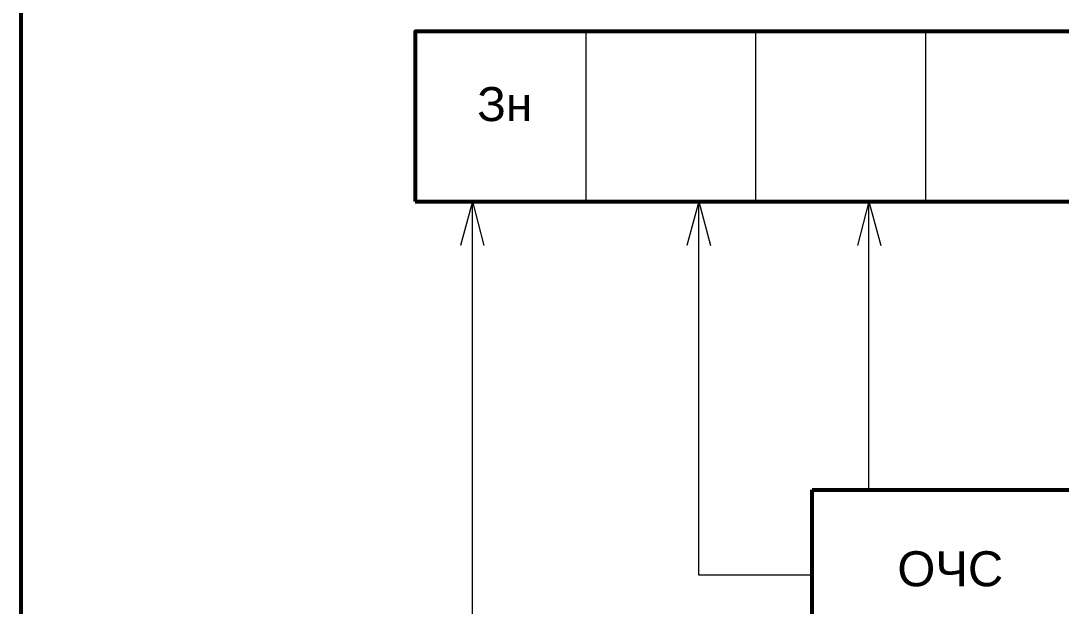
# Model space of a CAD drawing. Header units: millimetres. Extents: x 20 to 415, y 1 to 292.
# Drawn here: x 19.9 to 111.7, y 198.1 to 249.8 of the extents above; entities that cross this region are included whole.
import ezdxf

# ---------------------------------------------------------------- set-up
doc = ezdxf.new("R2010")
doc.units = ezdxf.units.MM
doc.header["$MEASUREMENT"] = 0
doc.layers.get('0').update_dxf_attribs({"linetype": 'CONTINUOUS'})
doc.styles.add('Arial$001', font='arial.ttf', dxfattribs={"height": 3.801168})

msp = doc.modelspace()

# ---------------------------------------------------------------- linework, layer by layer
at = {"color": 0, "linetype": 'Continuous', "lineweight": 53, "true_color": 0x000007}
for points in [[(19.872, 4.865), (415.082, 4.865), (415.082, 291.96), (19.872, 291.96)], [(54.686, 233.85), (254.83, 233.85), (254.83, 248.84), (54.686, 248.84)], [(89.714, 208.385), (114.749, 208.385), (114.749, 193.361), (89.714, 193.361)]]:
    msp.add_lwpolyline(points, close=True, dxfattribs=at)
at = {"color": 0, "linetype": 'Continuous', "lineweight": 20, "true_color": 0x000007}
for points in [[(69.726, 248.84), (69.726, 233.85), (69.726, 233.85)], [(69.726, 248.84), (84.717, 248.84), (84.717, 233.85)], [(254.83, 248.84), (74.723, 248.84), (89.714, 248.84)], [(84.717, 248.84), (99.708, 248.84), (99.708, 233.85)], [(254.83, 233.85), (54.686, 233.85), (54.686, 233.85)], [(54.686, 133.33), (59.732, 133.33), (59.732, 233.85), (60.742, 229.945)], [(59.732, 233.85), (58.673, 229.945), (58.673, 229.945)], [(79.72, 233.85), (78.661, 229.945), (78.661, 229.945)], [(89.714, 200.856), (79.72, 200.856), (79.72, 233.85), (80.746, 229.945)], [(94.711, 233.85), (93.702, 229.945), (93.702, 229.945)], [(94.711, 208.385), (94.711, 233.85), (95.77, 229.945)]]:
    msp.add_lwpolyline(points, dxfattribs=at)

# ---------------------------------------------------------------- texts
at = {"color": 0, "true_color": 0x000007, "style": 'Arial$001'}
for s, height, p in [('Зн', 3.0038, (60.146, 240.931)), ('ОЧС', 3.0852, (97.226, 199.891))]:
    msp.add_text(s, height=height, dxfattribs=at).set_placement(p)

doc.saveas('drawing.dxf')
